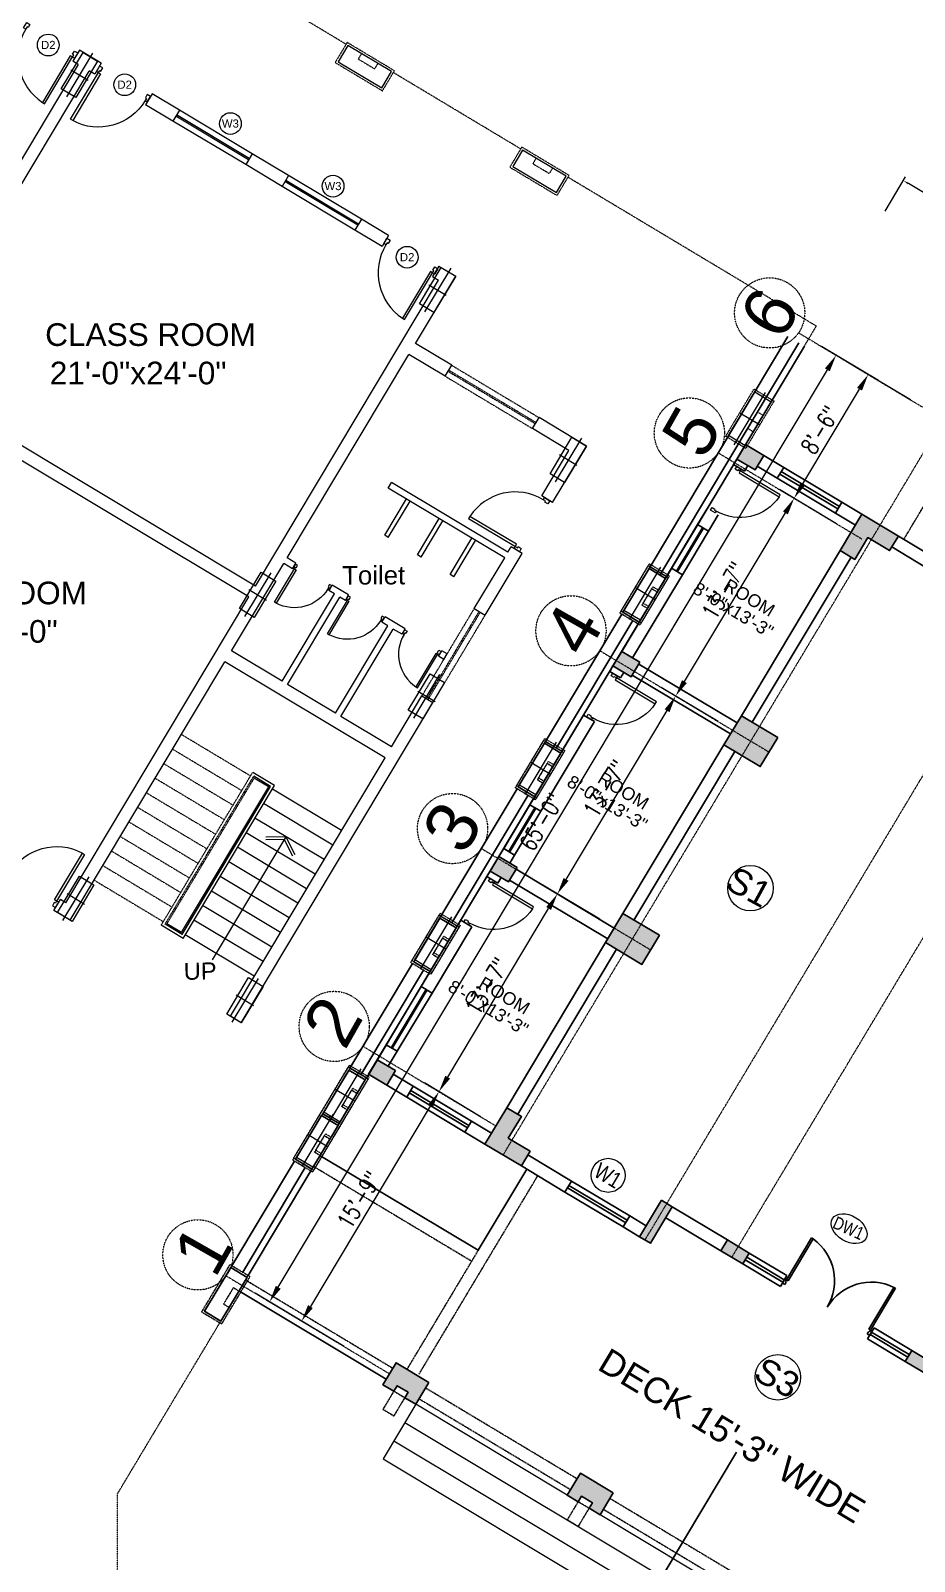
# Model space of a CAD drawing. Header units: inches. Extents: x -110725 to 51121, y 8404 to 44825.
# Drawn here: x -36056 to -35431, y 23447 to 24529 of the extents above; entities that cross this region are included whole.
import ezdxf
from ezdxf.enums import TextEntityAlignment as Align

# ---------------------------------------------------------------- set-up
doc = ezdxf.new("R2010")
doc.units = ezdxf.units.IN
doc.header["$LTSCALE"] = 0.1
doc.header["$MEASUREMENT"] = 0
for name, pattern in [('CENTER', [2, 1.25, -0.25, 0.25, -0.25]), ('DASHED', [0.75, 0.5, -0.25]), ('DASHED2', [0.375, 0.25, -0.125])]:
    doc.linetypes.add(name, pattern=pattern)
doc.layers.get('0').update_dxf_attribs({"color": 1, "lineweight": 0})
doc.layers.get('Defpoints').update_dxf_attribs({"lineweight": 0})
for name, color, linetype, lineweight in [('CAR', 4, 'Continuous', 0), ('Col.', 4, 'Continuous', 0), ('dim', 252, 'Continuous', 0), ('DOOR', 32, 'Continuous', 0), ('FUR', 8, 'Continuous', 0), ('GRID', 8, 'CENTER', 0), ('h', 8, 'Continuous', 0), ('stair', 5, 'Continuous', 0), ('TEXT', 3, 'Continuous', 0), ('WALL', 7, 'Continuous', 0), ('WIN', 160, 'Continuous', 0)]:
    doc.layers.add(name, color=color, linetype=linetype, lineweight=lineweight)
for name, color, linetype in [('COL', 6, 'Continuous'), ('Column Hatch', 7, 'Continuous'), ('GF', 1, 'Continuous'), ('GFW', 5, 'Continuous')]:
    doc.layers.add(name, color=color, linetype=linetype)
doc.styles.add('ARIAL', font='arial.ttf')
doc.styles.add('as', font='arial.ttf')
doc.styles.add('ATIF', font='arial.ttf')
doc.styles.add('ROMANS', font='arial.ttf', dxfattribs={"width": 0.8, "height": 15})
doc.styles.add('WORKING', font='romans.shx', dxfattribs={"width": 0.75})
doc.dimstyles.new('1-8', dxfattribs={"dimtxt": 6, "dimasz": 6, "dimexe": 3, "dimexo": 1, "dimgap": 2, "dimtad": 1, "dimdec": 1, "dimzin": 3, "dimdsep": 46, "dimlunit": 4, "dimtxsty": 'WORKING', "dimcen": 2, "dimdle": 3, "dimadec": 0, "dimazin": 0, "dimtfac": 0.75, "dimtdec": 1, "dimtofl": 0, "dimtmove": 1, "dimatfit": 0, "dimfxl": 4, "dimtolj": 1, "dimtzin": 0, "dimlwd": -1, "dimlwe": -1, "dimarcsym": 1})

# ---------------------------------------------------------------- blocks, each defined once
blk = doc.blocks.new('D-1')
for points in [[(1.5, 34.85), (1.5, 1.85), (3, 1.85), (3, 34.85)], [(2.25, 0.38), (2.25, -1.88), (0, -1.88), (0, 1.88), (1.5, 1.88), (1.5, 0.38)], [(33.75, 0.38), (34.5, 0.38), (34.5, 1.88), (36, 1.88), (36, -1.88), (33.75, -1.88)]]:
    blk.add_lwpolyline(points, close=True)
blk.add_arc((1.5, 1.88), 33, 0, 87.39475)
blk = doc.blocks.new('44')
at = {"layer": 'Col.', "linetype": 'Continuous'}
blk.add_lwpolyline([(-24729.4, 37327.3), (-24729.4, 37339.3), (-24759.4, 37339.3), (-24759.4, 37327.3)], close=True, dxfattribs=at)
at = {"layer": 'dim', "linetype": 'Continuous'}
for p, q in [((-24744.4, 37340.5), (-24744.4, 37326.1)), ((-24762.4, 37333.3), (-24726.4, 37333.3))]:
    blk.add_line(p, q, dxfattribs=at)
blk = doc.blocks.new('ADF')
at = {"layer": 'Col.', "linetype": 'Continuous'}
blk.add_lwpolyline([(-24079.2, 38156.3), (-24090.8, 38163.2), (-24072.3, 38194.1), (-24060.7, 38187.2)], close=True, dxfattribs=at)
at = {"layer": 'dim', "linetype": 'Continuous'}
for p, q in [((-24086.8, 38156.7), (-24064.6, 38193.7)), ((-24082.7, 38179.4), (-24068.8, 38171))]:
    blk.add_line(p, q, dxfattribs=at)
blk = doc.blocks.new('A$C266513BC')
at = {"layer": 'WALL'}
for p, q in [((0, 52.1), (12.5, 58.5)), ((2, 50.9), (13.5, 56.7)), ((0, 52.1), (86.9, 0)), ((0, 52.1), (0.3, 38)), ((2, 50.9), (2.3, 38))]:
    blk.add_line(p, q, dxfattribs=at)
blk = doc.blocks.new('1414')
at = {"lineweight": -3}
for p, q in [((0, 0), (0, -27.81)), ((1.09, -27.81), (1.09, 0)), ((54.59, -27.81), (54.59, 0)), ((55.69, 0), (55.69, -27.81)), ((-1.09, -30.53), (-1.09, -27.8)), ((-1.09, -27.8), (0, -27.8)), ((0.55, -30.53), (-1.09, -30.53)), ((0, -27.8), (0, -28.89)), ((0, -27.81), (1.09, -27.81)), ((0, -28.89), (0.55, -28.89)), ((0.55, -28.89), (0.55, -30.53)), ((55.69, -27.81), (54.59, -27.81)), ((55.14, -28.89), (55.14, -30.53)), ((55.69, -28.89), (55.14, -28.89)), ((55.14, -30.53), (56.78, -30.53)), ((55.69, -27.8), (55.69, -28.89)), ((56.78, -27.8), (55.69, -27.8)), ((56.78, -30.53), (56.78, -27.8))]:
    blk.add_line(p, q, dxfattribs=at)
for points in [[(0, 0), (1.09, 0)], [(55.69, 0), (54.59, 0)]]:
    blk.add_lwpolyline(points, dxfattribs=at)
for centre, start, end in [((-1.41, -29.15), 0, 85.0896), ((57.1, -29.15), 94.9104, 180)]:
    blk.add_arc(centre, 29.25, start, end, dxfattribs=at)
blk = doc.blocks.new('*D3009')
at = {"layer": 'Defpoints', "color": 0, "transparency": 16777216}
for p in [(-35438.9, 24422.8), (-35452.3, 24400.4), (-35357.1, 24343.3)]:
    blk.add_point(p, dxfattribs=at)
at = {"layer": 'dim', "color": 0, "transparency": 16777216}
for p, q in [((-35451.8, 24401.2), (-35437.3, 24425.4)), ((-35347.1, 24367.8), (-35435.4, 24420.8)), ((-35356.6, 24344.2), (-35342.1, 24368.4))]:
    blk.add_line(p, q, dxfattribs=at)
for points in [[(-35435.1, 24421.3), (-35435.8, 24420.2), (-35438.9, 24422.8)], [(-35346.7, 24368.4), (-35347.4, 24367.3), (-35343.6, 24365.8)]]:
    blk.add_solid(points, dxfattribs=at)
at = {"layer": 'dim', "color": 0, "transparency": 16777216, "insert": (-35387.5, 24400.6), "char_height": 9, "attachment_point": 5, "rotation": 329.0806, "style": 'WORKING'}
blk.add_mtext('\\A1;9\'-3"', dxfattribs=at)
blk = doc.blocks.new('*D3010')
at = {"layer": 'Defpoints', "color": 0, "transparency": 16777216}
for p in [(-35463.8, 24285.7), (-35423.5, 24261.6), (-35475.9, 24174.1)]:
    blk.add_point(p, dxfattribs=at)
at = {"layer": 'dim', "color": 0, "transparency": 16777216}
for p, q in [((-35433.8, 24267.8), (-35474.1, 24291.9)), ((-35510, 24208.5), (-35470, 24275.4)), ((-35486.2, 24180.2), (-35526.5, 24204.4))]:
    blk.add_line(p, q, dxfattribs=at)
for points in [[(-35471.7, 24276.4), (-35468.2, 24274.4), (-35463.8, 24285.7)], [(-35511.7, 24209.5), (-35508.3, 24207.5), (-35516.2, 24198.2)]]:
    blk.add_solid(points, dxfattribs=at)
at = {"layer": 'dim', "color": 0, "transparency": 16777216, "insert": (-35497.8, 24246.6), "char_height": 12, "attachment_point": 5, "rotation": 59.0806, "style": 'WORKING'}
blk.add_mtext('\\A1;8\'-6"', dxfattribs=at)
blk = doc.blocks.new('*D3011')
at = {"layer": 'Defpoints', "color": 0, "transparency": 16777216}
for p in [(-35516.2, 24198.2), (-35475.9, 24174.1), (-35559.7, 24034.2)]:
    blk.add_point(p, dxfattribs=at)
at = {"layer": 'dim', "color": 0, "transparency": 16777216}
for p, q in [((-35486.2, 24180.2), (-35526.5, 24204.4)), ((-35593.8, 24068.7), (-35522.4, 24187.9)), ((-35570, 24040.4), (-35610.2, 24064.5))]:
    blk.add_line(p, q, dxfattribs=at)
for points in [[(-35524.1, 24188.9), (-35520.6, 24186.9), (-35516.2, 24198.2)], [(-35595.5, 24069.7), (-35592.1, 24067.6), (-35600, 24058.4)]]:
    blk.add_solid(points, dxfattribs=at)
at = {"layer": 'dim', "color": 0, "transparency": 16777216, "insert": (-35565.9, 24133), "char_height": 12, "attachment_point": 5, "rotation": 59.0806, "style": 'WORKING'}
blk.add_mtext('\\A1;13\'-7"', dxfattribs=at)
blk = doc.blocks.new('*D3012')
at = {"layer": 'Defpoints', "color": 0, "transparency": 16777216}
for p in [(-35600, 24058.4), (-35559.7, 24034.2), (-35643.4, 23894.4)]:
    blk.add_point(p, dxfattribs=at)
at = {"layer": 'dim', "color": 0, "transparency": 16777216}
for p, q in [((-35570, 24040.4), (-35610.2, 24064.5)), ((-35677.5, 23928.8), (-35606.1, 24048.1)), ((-35653.7, 23900.6), (-35694, 23924.7))]:
    blk.add_line(p, q, dxfattribs=at)
for points in [[(-35607.8, 24049.1), (-35604.4, 24047), (-35600, 24058.4)], [(-35679.3, 23929.8), (-35675.8, 23927.8), (-35683.7, 23918.5)]]:
    blk.add_solid(points, dxfattribs=at)
at = {"layer": 'dim', "color": 0, "transparency": 16777216, "insert": (-35649.7, 23993.1), "char_height": 12, "attachment_point": 5, "rotation": 59.0806, "style": 'WORKING'}
blk.add_mtext('\\A1;13\'-7"', dxfattribs=at)
blk = doc.blocks.new('*D3013')
at = {"layer": 'Defpoints', "color": 0, "transparency": 16777216}
for p in [(-35683.7, 23918.5), (-35643.4, 23894.4), (-35727.2, 23754.6)]:
    blk.add_point(p, dxfattribs=at)
at = {"layer": 'dim', "color": 0, "transparency": 16777216}
for p, q in [((-35653.7, 23900.6), (-35694, 23924.7)), ((-35761.3, 23789), (-35689.9, 23908.2)), ((-35737.5, 23760.7), (-35777.8, 23784.9))]:
    blk.add_line(p, q, dxfattribs=at)
for points in [[(-35691.6, 23909.3), (-35688.2, 23907.2), (-35683.7, 23918.5)], [(-35763, 23790), (-35759.6, 23788), (-35767.5, 23778.7)]]:
    blk.add_solid(points, dxfattribs=at)
at = {"layer": 'dim', "color": 0, "transparency": 16777216, "insert": (-35733.4, 23853.3), "char_height": 12, "attachment_point": 5, "rotation": 59.0806, "style": 'WORKING'}
blk.add_mtext('\\A1;13\'-7"', dxfattribs=at)
blk = doc.blocks.new('*D3014')
at = {"layer": 'Defpoints', "color": 0, "transparency": 16777216}
for p in [(-35727.2, 23754.6), (-35864.6, 23616.6), (-35824.3, 23592.4)]:
    blk.add_point(p, dxfattribs=at)
at = {"layer": 'dim', "color": 0, "transparency": 16777216}
for p, q in [((-35737.5, 23760.7), (-35777.8, 23784.9)), ((-35773.6, 23768.4), (-35858.4, 23626.8)), ((-35834.6, 23598.6), (-35874.9, 23622.7))]:
    blk.add_line(p, q, dxfattribs=at)
for points in [[(-35775.3, 23769.4), (-35771.9, 23767.4), (-35767.5, 23778.7)], [(-35860.1, 23627.9), (-35856.7, 23625.8), (-35864.6, 23616.6)]]:
    blk.add_solid(points, dxfattribs=at)
at = {"layer": 'dim', "color": 0, "transparency": 16777216, "insert": (-35823.9, 23702.3), "char_height": 12, "attachment_point": 5, "rotation": 59.0806, "style": 'WORKING'}
blk.add_mtext('\\A1;15\'-9"', dxfattribs=at)
blk = doc.blocks.new('*D3015')
at = {"layer": 'Defpoints', "color": 0, "transparency": 16777216}
for p in [(-35486.5, 24299.3), (-35446.3, 24275.2), (-35847.1, 23606.1)]:
    blk.add_point(p, dxfattribs=at)
at = {"layer": 'dim', "color": 0, "transparency": 16777216}
for p, q in [((-35456.6, 24281.4), (-35496.8, 24305.5)), ((-35881.2, 23640.5), (-35492.7, 24289)), ((-35857.4, 23612.2), (-35897.6, 23636.3))]:
    blk.add_line(p, q, dxfattribs=at)
for points in [[(-35494.4, 24290.1), (-35491, 24288), (-35486.5, 24299.3)], [(-35882.9, 23641.5), (-35879.4, 23639.4), (-35887.3, 23630.2)]]:
    blk.add_solid(points, dxfattribs=at)
at = {"layer": 'dim', "color": 0, "transparency": 16777216, "insert": (-35694.8, 23969.4), "char_height": 12, "attachment_point": 5, "rotation": 59.0806, "style": 'WORKING'}
blk.add_mtext('\\A1;65\'-0"', dxfattribs=at)
blk = doc.blocks.new('D2')
for p, q in [((-3, 34.9), (-1.5, 34.9)), ((-3, 1.9), (-3, 34.9)), ((-1.5, 34.9), (-1.5, 1.9)), ((-34.5, 1.9), (-36, 1.9)), ((-36, 1.9), (-36, -1.9)), ((-34.5, 0.4), (-34.5, 1.9)), ((-33.8, 0.4), (-34.5, 0.4)), ((-33.8, -1.9), (-33.8, 0.4)), ((-1.5, 1.9), (-3, 1.9)), ((-2.2, 0.4), (-2.2, -1.9)), ((-1.5, 0.4), (-2.2, 0.4)), ((0, 1.9), (-1.5, 1.9)), ((-1.5, 1.9), (-1.5, 0.4)), ((0, -1.9), (0, 1.9)), ((-36, -1.9), (-33.8, -1.9)), ((-2.2, -1.9), (0, -1.9))]:
    blk.add_line(p, q)
blk.add_arc((-1.5, 1.9), 33, 92.6053, 180)

msp = doc.modelspace()

# ---------------------------------------------------------------- hatches: boundary and pattern name
at = {"layer": 'Column Hatch'}
for points in [[(-35550.58367, 24236.27762), (-35556.74965, 24225.98292), (-35543.88129, 24218.27545), (-35537.71531, 24228.57014)], [(-35625.32406, 24082.29898), (-35638.19242, 24090.00645), (-35644.3584, 24079.71176), (-35631.49004, 24072.00428)], [(-35527.78809, 24029.12103), (-35553.52498, 24044.53571), (-35565.85673, 24023.94619), (-35540.11983, 24008.53151)], [(-35712.16206, 23937.31465), (-35725.03042, 23945.02212), (-35731.1964, 23934.72743), (-35718.32804, 23927.01996)], [(-35611.54265, 23889.28479), (-35637.27954, 23904.69947), (-35649.61129, 23884.10996), (-35623.87439, 23868.69528)], [(-35798.22931, 23793.61716), (-35811.09768, 23801.32463), (-35817.26366, 23791.02994), (-35804.39529, 23783.32247)], [(-35774.65785, 23573.1887), (-35797.82076, 23587.0624), (-35807.06989, 23571.62046), (-35799.34892, 23566.99589), (-35797.03664, 23570.85638), (-35789.31567, 23566.23181), (-35791.62795, 23562.37132), (-35783.90698, 23557.74676)], [(-35667.43045, 23508.96344), (-35676.67959, 23493.5215), (-35668.95862, 23488.89694), (-35668.95856, 23488.89704), (-35666.64633, 23492.75742), (-35658.92536, 23488.13285), (-35661.23765, 23484.27237), (-35653.51668, 23479.6478), (-35644.26754, 23495.08974)]]:
    msp.add_hatch(color=256, dxfattribs=at).paths.add_polyline_path(points)
h = msp.add_hatch(color=256, dxfattribs=at)
h.dxf.hatch_style = 1
h.paths.add_polyline_path([(-35483.64419, 24161.20786), (-35473.34892, 24155.04161), (-35464.09708, 24170.48919), (-35448.65484, 24161.24055), (-35442.48422, 24171.53172), (-35468.22614, 24186.94977)])
h = msp.add_hatch(color=256, dxfattribs=at)
h.dxf.hatch_style = 1
h.paths.add_polyline_path([(-35719.48806, 23767.44401), (-35709.18867, 23761.27522), (-35718.43695, 23745.83433), (-35702.99443, 23736.58508), (-35709.16421, 23726.28404), (-35734.90612, 23741.7021)])
h = msp.add_hatch(color=256, dxfattribs=at)
h.dxf.hatch_style = 1
h.paths.add_polyline_path([(-35610.13126, 23701.94152), (-35602.41029, 23697.31696), (-35617.82551, 23671.58039), (-35625.54649, 23676.20496)])
h = msp.add_hatch(color=256, dxfattribs=at)
h.dxf.hatch_style = 1
h.paths.add_polyline_path([(-35563.37252, 23673.93575), (-35547.92529, 23664.68367), (-35552.54978, 23656.96265), (-35567.997, 23666.21473)])
h = msp.add_hatch(color=256, dxfattribs=at)
h.dxf.hatch_style = 1
h.paths.add_polyline_path([(-35417.53873, 23586.58897), (-35432.98595, 23595.84104), (-35437.61044, 23588.12002), (-35422.16322, 23578.86795)])

# ---------------------------------------------------------------- linework, layer by layer
at = {"layer": 'CAR', "linetype": 'Continuous'}
msp.add_circle((-33960.35096, 21924.4645, 27.16259), 11425.94255, dxfattribs=at)
at = {"layer": 'COL'}
for points in [[(-35537.71531, 24228.57014), (-35550.58367, 24236.27762), (-35556.74965, 24225.98292), (-35543.88129, 24218.27545)], [(-35625.32406, 24082.29898), (-35638.19242, 24090.00645), (-35644.3584, 24079.71176), (-35631.49004, 24072.00428)], [(-35527.78809, 24029.12103), (-35553.52498, 24044.53571), (-35565.85673, 24023.94619), (-35540.11983, 24008.53151)], [(-35712.16206, 23937.31465), (-35725.03042, 23945.02212), (-35731.1964, 23934.72743), (-35718.32804, 23927.01996)], [(-35611.54265, 23889.28479), (-35637.27954, 23904.69947), (-35649.61129, 23884.10996), (-35623.87439, 23868.69528)], [(-35798.22931, 23793.61716), (-35811.09768, 23801.32463), (-35817.26366, 23791.02994), (-35804.39529, 23783.32247)], [(-35718.43695, 23745.83433), (-35709.18798, 23761.27637), (-35719.48806, 23767.44401), (-35734.90612, 23741.7021), (-35709.16421, 23726.28404), (-35702.99443, 23736.58508)], [(-35610.13126, 23701.94152), (-35602.41029, 23697.31696), (-35617.82551, 23671.58039), (-35625.54649, 23676.20496)], [(-35774.65785, 23573.1887), (-35797.82076, 23587.0624), (-35807.06989, 23571.62046), (-35799.34892, 23566.99589), (-35797.03664, 23570.85638), (-35789.31567, 23566.23181), (-35791.62795, 23562.37132), (-35783.90698, 23557.74676)], [(-35644.26754, 23495.08974), (-35667.43045, 23508.96344), (-35676.67959, 23493.5215), (-35668.95862, 23488.89694), (-35666.64633, 23492.75742), (-35658.92536, 23488.13285), (-35661.23765, 23484.27237), (-35653.51668, 23479.6478)]]:
    msp.add_lwpolyline(points, close=True, dxfattribs=at)
at = {"layer": 'COL', "linetype": 'Continuous'}
msp.add_lwpolyline([(-35483.64419, 24161.20786), (-35473.34892, 24155.04161), (-35464.09708, 24170.48919), (-35448.65484, 24161.24055), (-35442.48422, 24171.53172), (-35468.22614, 24186.94977), (-35483.64419, 24161.20786)], dxfattribs=at)
for points in [[(-35625.76281, 24110.75887), (-35637.34434, 24117.6956), (-35618.8464, 24148.57968), (-35607.26487, 24141.64295)], [(-35699.75457, 23987.22257), (-35711.3361, 23994.15929), (-35692.83816, 24025.04337), (-35681.25663, 24018.10664)], [(-35773.74634, 23863.68626), (-35785.32786, 23870.62299), (-35766.82992, 23901.50706), (-35755.2484, 23894.57034)], [(-35819.60581, 23787.11949), (-35831.18734, 23794.05621), (-35849.68528, 23763.17214), (-35838.10375, 23756.23541)], [(-35857.37244, 23724.0645), (-35868.95397, 23731.00122), (-35850.45603, 23761.8853), (-35838.8745, 23754.94857)], [(-35563.37252, 23673.93575), (-35547.92529, 23664.68367), (-35552.54978, 23656.96265), (-35567.997, 23666.21473)], [(-35921.72986, 23616.61365), (-35933.31139, 23623.55037), (-35914.81345, 23654.43445), (-35903.23192, 23647.49772)], [(-35417.53873, 23586.58897), (-35432.98595, 23595.84104), (-35437.61044, 23588.12002), (-35422.16322, 23578.86795)]]:
    msp.add_lwpolyline(points, close=True, dxfattribs=at)
at = {"layer": 'dim', "linetype": 'Continuous'}
msp.add_line((-35845.16969, 23760.494), (-35844.39894, 23761.78083), dxfattribs=at)
at = {"layer": 'FUR', "linetype": 'DASHED2'}
msp.add_line((-35948.38566, 23918.5262), (-35947.52776, 23918.01236), dxfattribs=at)
at = {"layer": 'GF'}
for p, q in [((-35556.74965, 24225.98292), (-35559.0619, 24222.12241)), ((-35551.34088, 24217.49793), (-35559.0619, 24222.12241)), ((-35549.02864, 24221.35844), (-35551.34088, 24217.49793)), ((-35528.18459, 24212.3709), (-35542.33979, 24220.84912)), ((-35523.56011, 24220.09192), (-35537.71531, 24228.57014)), ((-35528.18459, 24212.3709), (-35523.56011, 24220.09192)), ((-35577.55984, 24191.23834), (-35584.49657, 24179.65681)), ((-35569.83882, 24186.61385), (-35576.77555, 24175.03232)), ((-35487.00582, 24187.70698), (-35482.38134, 24195.428)), ((-35472.85062, 24179.22876), (-35487.00582, 24187.70698)), ((-35468.22614, 24186.94977), (-35482.38134, 24195.428)), ((-35576.77555, 24175.03232), (-35584.49657, 24179.65681)), ((-35442.48389, 24171.53228), (-35411.74476, 24153.12115)), ((-35553.52477, 24044.53558), (-35483.64419, 24161.20786)), ((-35545.8037, 24039.91117), (-35475.92317, 24156.58338)), ((-35447.10837, 24163.81126), (-35416.36706, 24145.39882)), ((-35602.99451, 24148.77273), (-35638.19242, 24090.00645)), ((-35595.27349, 24144.14825), (-35630.4714, 24085.38197)), ((-35595.27349, 24144.14825), (-35602.99451, 24148.77273)), ((-35644.3584, 24079.71176), (-35646.67065, 24075.85125)), ((-35556.60563, 24039.39177), (-35626.09481, 24081.01214)), ((-35638.94963, 24071.22676), (-35646.67065, 24075.85125)), ((-35636.63738, 24075.08727), (-35638.94963, 24071.22676)), ((-35561.23012, 24031.67075), (-35630.71929, 24073.29112)), ((-35665.16859, 24044.96717), (-35703.14353, 23981.56438)), ((-35657.44757, 24040.34269), (-35695.42251, 23976.9399)), ((-35657.44757, 24040.34269), (-35665.16859, 24044.96717)), ((-35637.27933, 23904.69934), (-35565.85679, 24023.94609)), ((-35629.55826, 23900.07494), (-35558.13566, 24019.32179)), ((-35695.42251, 23976.9399), (-35703.14353, 23981.56438)), ((-35721.64147, 23950.68031), (-35725.03042, 23945.02212)), ((-35713.92045, 23946.05582), (-35721.64147, 23950.68031)), ((-35713.92045, 23946.05582), (-35717.3094, 23940.39764)), ((-35731.1964, 23934.72743), (-35733.50865, 23930.86692)), ((-35725.78763, 23926.24244), (-35733.50865, 23930.86692)), ((-35723.47538, 23930.10295), (-35725.78763, 23926.24244)), ((-35648.06812, 23886.68643), (-35717.55729, 23928.30679)), ((-35643.44363, 23894.40745), (-35712.93281, 23936.02781)), ((-35752.00659, 23899.98285), (-35780.09005, 23853.09483)), ((-35744.28557, 23895.35836), (-35772.36903, 23848.47035)), ((-35744.28557, 23895.35836), (-35752.00659, 23899.98285)), ((-35719.48806, 23767.44401), (-35649.61132, 23884.10991)), ((-35711.76705, 23762.81953), (-35641.89022, 23879.48555)), ((-35780.09005, 23853.09483), (-35772.36903, 23848.47035)), ((-35804.75397, 23811.91606), (-35811.09768, 23801.32463)), ((-35804.75397, 23811.91606), (-35797.03295, 23807.29158)), ((-35797.03295, 23807.29158), (-35803.37666, 23796.70015)), ((-35785.6156, 23782.56526), (-35799.77081, 23791.04348)), ((-35790.24009, 23774.84424), (-35804.39529, 23783.32247)), ((-35790.24009, 23774.84424), (-35785.61217, 23782.571)), ((-35749.06132, 23750.18032), (-35744.4334, 23757.90708)), ((-35730.28163, 23749.42312), (-35744.43684, 23757.90134)), ((-35734.90612, 23741.7021), (-35749.06132, 23750.18032)), ((-35734.92748, 23741.71869), (-35734.92748, 23741.71869)), ((-35704.53484, 23734.0191), (-35673.67679, 23715.51947)), ((-35709.15714, 23726.29677), (-35678.29909, 23707.79714)), ((-35678.29909, 23707.79714), (-35673.67679, 23715.51947)), ((-35637.11334, 23683.14488), (-35632.49104, 23690.86721)), ((-35632.49104, 23690.86721), (-35620.89794, 23683.95717)), ((-35637.11334, 23683.14488), (-35625.52023, 23676.23484)), ((-35654.91611, 23360.01679), (-35557.07517, 23523.89414))]:
    msp.add_line(p, q, dxfattribs=at)
at = {"layer": 'GF', "linetype": 'Continuous'}
for p, q in [((-35567.997, 23666.21473), (-35607.0347, 23689.59626)), ((-35563.37252, 23673.93575), (-35602.41013, 23697.31723))]:
    msp.add_line(p, q, dxfattribs=at)
at = {"layer": 'GFW', "linetype": 'Continuous'}
for p, q in [((-35618.07565, 24149.86651), (-35520.5445, 24312.70407)), ((-35611.12538, 24143.95519), (-35512.82348, 24308.07959)), ((-35607.26487, 24141.64295), (-35508.96297, 24305.76735)), ((-35692.06741, 24026.33021), (-35638.11509, 24116.40876)), ((-35684.3464, 24021.70572), (-35630.39407, 24111.78428)), ((-35680.48589, 24019.39348), (-35626.53356, 24109.47204)), ((-35766.05918, 23902.7939), (-35712.10685, 23992.87246)), ((-35758.33816, 23898.16942), (-35704.38583, 23988.24797)), ((-35754.47765, 23895.85717), (-35700.52532, 23985.93573)), ((-35830.41659, 23795.34305), (-35786.09861, 23869.33615)), ((-35822.69558, 23790.71857), (-35778.37759, 23864.71167)), ((-35818.83507, 23788.40632), (-35774.51708, 23862.39942)), ((-35914.0427, 23655.72129), (-35869.72472, 23729.71439)), ((-35906.32168, 23651.0968), (-35862.0037, 23725.0899)), ((-35902.46117, 23648.78456), (-35858.14319, 23722.77766))]:
    msp.add_line(p, q, dxfattribs=at)
at = {"layer": 'GFW', "linetype": 'DASHED'}
for p, q in [((-35438.64005, 24169.23002), (-35381.60571, 24264.45656)), ((-35856.25054, 23725.93559), (-35744.30952, 23658.88712)), ((-35697.59464, 23719.36497), (-35781.60798, 23579.10023)), ((-35739.68495, 23666.60809), (-35790.09979, 23582.43783)), ((-35904.35308, 23645.62584), (-35800.13304, 23583.20191)), ((-35776.97014, 23569.3282), (-35669.74273, 23505.10296)), ((-35799.34892, 23566.99589), (-35807.05653, 23554.12761)), ((-35799.34892, 23566.99589), (-35791.62795, 23562.37132)), ((-35791.62795, 23562.37132), (-35799.33556, 23549.50304)), ((-35781.59471, 23561.60723), (-35674.3673, 23497.38199)), ((-35807.05653, 23554.12761), (-35799.33556, 23549.50304)), ((-35668.95856, 23488.89704), (-35676.66617, 23476.02875)), ((-35668.95856, 23488.89704), (-35661.23759, 23484.27247)), ((-35661.23759, 23484.27247), (-35668.9452, 23471.40419)), ((-35651.2044, 23483.50828), (-35543.97699, 23419.28304)), ((-35646.57983, 23491.22925), (-35539.35242, 23427.00401)), ((-35676.66617, 23476.02875), (-35668.9452, 23471.40419))]:
    msp.add_line(p, q, dxfattribs=at)
at = {"layer": 'GFW'}
for p, q in [((-35482.38855, 24195.41596), (-35523.55977, 24220.09247)), ((-35528.18662, 24212.37287), (-35487.0154, 24187.69635)), ((-35526.38729, 24215.37494), (-35485.21607, 24190.69842)), ((-35525.3591, 24217.09041), (-35484.18788, 24192.41389)), ((-35584.49657, 24179.65681), (-35602.99451, 24148.77273)), ((-35595.27349, 24144.14825), (-35576.77555, 24175.03232)), ((-35703.14353, 23981.56438), (-35721.64147, 23950.68031)), ((-35713.92045, 23946.05582), (-35695.42251, 23976.9399)), ((-35780.09005, 23853.09483), (-35804.75397, 23811.91606)), ((-35797.03295, 23807.29158), (-35772.36903, 23848.47035)), ((-35790.23346, 23774.85739), (-35749.06224, 23750.18087)), ((-35788.43935, 23777.85402), (-35747.26813, 23753.17751)), ((-35787.41116, 23779.56949), (-35746.23994, 23754.89297)), ((-35785.60898, 23782.57841), (-35744.43776, 23757.90189)), ((-35635.31578, 23686.14801), (-35676.50153, 23710.80027)), ((-35634.2886, 23687.86409), (-35675.47435, 23712.51634)), ((-35673.67679, 23715.51947), (-35632.49104, 23690.86721)), ((-35637.11334, 23683.14488), (-35678.29909, 23707.79714)), ((-35525.96422, 23641.0393), (-35552.54961, 23656.96293)), ((-35550.7512, 23659.96555), (-35524.16577, 23644.0419)), ((-35549.72354, 23661.68133), (-35523.13809, 23645.75767)), ((-35547.92513, 23664.68395), (-35521.33965, 23648.76027)), ((-35525.96422, 23641.0393), (-35521.33965, 23648.76027)), ((-35464.19613, 23604.04346), (-35459.57165, 23611.76448)), ((-35437.61044, 23588.12002), (-35464.19613, 23604.04346)), ((-35462.39811, 23607.04542), (-35435.81259, 23591.12171)), ((-35461.37045, 23608.76121), (-35434.78492, 23592.83749)), ((-35432.98595, 23595.84104), (-35459.57165, 23611.76448))]:
    msp.add_line(p, q, dxfattribs=at)
at = {"layer": 'GFW', "linetype": 'DASHED2'}
for p, q in [((-35623.84271, 24122.72239), (-35616.90599, 24134.30392)), ((-35613.04548, 24131.99168), (-35616.90599, 24134.30392)), ((-35619.98221, 24120.41015), (-35623.84271, 24122.72239)), ((-35697.83448, 23999.18608), (-35690.89775, 24010.76761)), ((-35687.03724, 24008.45537), (-35690.89775, 24010.76761)), ((-35693.97397, 23996.87384), (-35697.83448, 23999.18608)), ((-35771.82624, 23875.64978), (-35764.88951, 23887.23131)), ((-35761.029, 23884.91906), (-35764.88951, 23887.23131)), ((-35767.96573, 23873.33753), (-35771.82624, 23875.64978)), ((-35836.18366, 23768.19893), (-35829.24693, 23779.78045)), ((-35825.38642, 23777.46821), (-35829.24693, 23779.78045)), ((-35832.32315, 23765.88668), (-35836.18366, 23768.19893)), ((-35855.45235, 23736.02801), (-35848.51562, 23747.60954)), ((-35844.65511, 23745.2973), (-35848.51562, 23747.60954)), ((-35851.59184, 23733.71577), (-35855.45235, 23736.02801)), ((-35919.80976, 23628.57716), (-35912.87304, 23640.15869)), ((-35909.01253, 23637.84645), (-35912.87304, 23640.15869)), ((-35915.94925, 23626.26492), (-35919.80976, 23628.57716))]:
    msp.add_line(p, q, dxfattribs=at)
at = {"layer": 'GFW', "color": 2}
for p, q in [((-35851.62589, 23733.6565), (-35739.68495, 23666.60809)), ((-35705.31376, 23723.99263), (-35739.68495, 23666.60809)), ((-35908.97756, 23637.90482), (-35804.75761, 23575.48094))]:
    msp.add_line(p, q, dxfattribs=at)
at = {"layer": 'GFW', "const_width": 2}
for points in [[(-35580.63606, 24177.34457), (-35599.134, 24146.46049)], [(-35699.28302, 23979.25214), (-35717.78096, 23948.36806)], [(-35776.22954, 23850.78259), (-35800.89346, 23809.60382)]]:
    msp.add_lwpolyline(points, dxfattribs=at)
at = {"layer": 'GFW', "linetype": 'DASHED2'}
for points in [[(-35625.24672, 24108.70129), (-35639.40192, 24117.17951), (-35619.36249, 24150.63726), (-35605.20729, 24142.15904)], [(-35699.23848, 23985.16498), (-35713.39369, 23993.64321), (-35693.35425, 24027.10096), (-35679.19905, 24018.62273)], [(-35773.23025, 23861.62868), (-35787.38545, 23870.1069), (-35767.34601, 23903.56465), (-35753.19081, 23895.08643)], [(-35921.21377, 23614.55606), (-35935.36897, 23623.03428), (-35915.32954, 23656.49203), (-35901.17434, 23648.01381)]]:
    msp.add_lwpolyline(points, close=True, dxfattribs=at)
for points in [[(-35837.58767, 23754.17783), (-35817.54823, 23787.63558), (-35831.70343, 23796.1138), (-35851.74287, 23762.65605)], [(-35836.81692, 23755.46466), (-35856.85635, 23722.00691), (-35871.01156, 23730.48514), (-35850.97212, 23763.94288)]]:
    msp.add_lwpolyline(points, dxfattribs=at)
at = {"layer": 'GRID'}
for p, q in [((-35722.03516, 23733.99307), (-35308.44679, 24424.51831)), ((-35621.686, 23673.89267), (-35208.09763, 24364.41792)), ((-35560.27339, 23661.58869), (-35157.47614, 24334.09713)), ((-35513.07451, 24315.22378), (-35393.9375, 24243.86697)), ((-35569.87423, 24230.34339), (-35468.21414, 24169.45433)), ((-35653.62965, 24090.50572), (-35533.95396, 24018.82627)), ((-35737.38421, 23950.66949), (-35617.70852, 23878.99004)), ((-35821.13616, 23810.83763), (-35727.19709, 23754.57306)), ((-35918.05443, 23648.58521), (-35802.44533, 23579.34143))]:
    msp.add_line(p, q, dxfattribs=at)
for centre in [(-35533.51619, 24329.28511), (-35590.31483, 24244.40629), (-35674.07251, 24104.56534), (-35757.82708, 23964.7291), (-35841.57871, 23824.89769), (-35937.96925, 23663.38331)]:
    msp.add_circle(centre, 24.81095, dxfattribs=at)
at = {"layer": 'stair', "linetype": 'DASHED2'}
for p, q in [((-35900.7736, 24001.9114), (-35949.67338, 24031.1998)), ((-35955.83936, 24020.90511), (-35906.93958, 23991.6167)), ((-35963.97489, 23896.3908), (-35899.2321, 24004.48507)), ((-35962.00534, 24010.61042), (-35913.10556, 23981.32201)), ((-35968.17132, 24000.31573), (-35919.27154, 23971.02732)), ((-35961.23145, 23897.07892), (-35898.54398, 24001.74162)), ((-35959.85972, 23897.42298), (-35898.19992, 24000.3699)), ((-35974.3373, 23990.02103), (-35925.43752, 23960.73263)), ((-35980.50328, 23979.72634), (-35931.6035, 23950.43794)), ((-35992.83525, 23959.13696), (-35943.93546, 23929.84855)), ((-35986.66926, 23969.43165), (-35937.76948, 23940.14324)), ((-35999.00123, 23948.84226), (-35950.10144, 23919.55386)), ((-35929.88771, 23949.41027), (-35929.02982, 23948.89644)), ((-36005.16721, 23938.54757), (-35956.26742, 23909.25917)), ((-36011.33319, 23928.25288), (-35962.4334, 23898.96447))]:
    msp.add_line(p, q, dxfattribs=at)
at = {"layer": 'stair'}
for p, q in [((-35883.79006, 23995.2361), (-35899.2321, 24004.48507)), ((-35949.56503, 23891.257), (-35887.90523, 23994.20392)), ((-35949.22097, 23889.88528), (-35886.53351, 23994.54798)), ((-35948.53285, 23887.14183), (-35883.79006, 23995.2361)), ((-35887.04734, 23993.69009), (-35899.05781, 24000.88373)), ((-35886.53351, 23994.54798), (-35898.54398, 24001.74162)), ((-35836.43177, 23963.37402), (-35885.33156, 23992.66243)), ((-35911.38977, 23980.29435), (-35910.53188, 23979.78052)), ((-35905.22379, 23990.58904), (-35904.3659, 23990.07521)), ((-35893.21332, 23983.3954), (-35894.07121, 23983.90923)), ((-35842.59775, 23953.07933), (-35891.49754, 23982.36773)), ((-35917.55575, 23969.99966), (-35916.69786, 23969.48583)), ((-35899.3793, 23973.10071), (-35900.23719, 23973.61454)), ((-35848.76373, 23942.78464), (-35897.66352, 23972.07304)), ((-35905.54528, 23962.80601), (-35906.40317, 23963.31984)), ((-35854.92971, 23932.48994), (-35903.8295, 23961.77835)), ((-35911.71126, 23952.51132), (-35912.56915, 23953.02515)), ((-35861.09569, 23922.19525), (-35909.99548, 23951.48366)), ((-35936.05369, 23939.11558), (-35935.1958, 23938.60175)), ((-35917.87724, 23942.21663), (-35918.73513, 23942.73046)), ((-35867.26167, 23911.90056), (-35916.16146, 23941.18897)), ((-35942.21967, 23928.82089), (-35941.36178, 23928.30706)), ((-35873.42765, 23901.60587), (-35922.32744, 23930.89427)), ((-35930.2092, 23921.62724), (-35931.06709, 23922.14108)), ((-35879.59363, 23891.31118), (-35928.49342, 23920.59958)), ((-35954.55164, 23908.2315), (-35953.69374, 23907.71767)), ((-35936.37518, 23911.33255), (-35937.23307, 23911.84638)), ((-35885.75961, 23881.01648), (-35934.6594, 23910.30489)), ((-35948.53285, 23887.14183), (-35963.97489, 23896.3908)), ((-35949.22097, 23889.88528), (-35961.23145, 23897.07892)), ((-35949.56503, 23891.257), (-35959.85972, 23897.42298)), ((-35942.54116, 23901.03786), (-35943.39905, 23901.55169)), ((-35891.92559, 23870.72179), (-35940.82538, 23900.0102)), ((-35898.09157, 23860.4271), (-35946.99136, 23889.7155)), ((-35783.90704, 23557.74666), (-35807.02912, 23519.14122)), ((-35676.67959, 23493.5215), (-35783.90704, 23557.74666)), ((-35791.61444, 23544.87811), (-35423.60653, 23324.45541)), ((-35799.32178, 23532.00966), (-35431.31414, 23311.58713)), ((-35807.02912, 23519.14122), (-35439.02093, 23298.71835)), ((-35546.28928, 23415.42255), (-35653.51668, 23479.6478))]:
    msp.add_line(p, q, dxfattribs=at)
at = {"layer": 'TEXT'}
for centre, radius in [((-36043.83029, 24518.66416, 27.16259), 7.69524), ((-35989.78655, 24490.58221, 27.16259), 7.69524), ((-35914.98812, 24463.11681, 27.16259), 7.69524), ((-35842.40464, 24418.89942, 27.16259), 7.69524), ((-35789.96258, 24368.63922, 27.16259), 7.69524), ((-35547.13032, 23922.55851), 16.08225), ((-35527.74117, 23576.82403), 16.08225)]:
    msp.add_circle(centre, radius, dxfattribs=at)
at = {"layer": 'TEXT', "linetype": 'Continuous'}
msp.add_circle((-35647.76717, 23719.60666), 12.02213, dxfattribs=at)
msp.add_ellipse((-35477.30892, 23681.8791), major_axis=(-11.75024, 7.17259), ratio=0.6622063124, dxfattribs=at)
at = {"layer": 'WALL'}
for p, q in [((-36021.82017, 24515.02735), (-36026.44465, 24507.30633)), ((-36006.37813, 24505.77838), (-36021.82017, 24515.02735)), ((-36022.58415, 24504.99408), (-36152.06973, 24288.80555)), ((-36144.34871, 24284.18106), (-36015.00201, 24500.13772)), ((-36022.58415, 24504.99408), (-36026.44465, 24507.30633)), ((-36011.00262, 24498.05736), (-36014.86313, 24500.3696)), ((-36006.37813, 24505.77838), (-36011.00262, 24498.05736)), ((-35970.34671, 24484.19744), (-35974.97119, 24476.47643)), ((-35951.04416, 24472.63623), (-35970.34671, 24484.19744)), ((-35955.66865, 24464.91521), (-35974.97119, 24476.47643)), ((-35951.04416, 24472.63623), (-35955.66865, 24464.91521)), ((-35899.5707, 24441.80633), (-35904.19518, 24434.08531)), ((-35873.83397, 24426.39138), (-35899.5707, 24441.80633)), ((-35878.45845, 24418.67036), (-35904.19518, 24434.08531)), ((-35873.83397, 24426.39138), (-35878.45845, 24418.67036)), ((-35822.36051, 24395.56148), (-35826.98499, 24387.84046)), ((-35803.05796, 24384.00027), (-35822.36051, 24395.56148)), ((-35807.68244, 24376.27925), (-35826.98499, 24387.84046)), ((-35803.05796, 24384.00027), (-35807.68244, 24376.27925)), ((-35767.52043, 24362.4001), (-35772.00604, 24354.91095)), ((-35767.52043, 24362.4001), (-35755.58389, 24355.25073)), ((-35897.2761, 24136.19754), (-35767.79051, 24352.38607)), ((-35784.10155, 24307.63778), (-35755.58389, 24355.25073)), ((-35772.00604, 24354.91095), (-35767.79051, 24352.38607)), ((-35758.36482, 24292.22283), (-35784.10155, 24307.63778)), ((-35874.91087, 24156.02295), (-35788.72603, 24299.91676)), ((-35762.9893, 24284.50181), (-35788.72603, 24299.91676)), ((-35897.2761, 24136.19754), (-36144.34871, 24284.18106)), ((-35762.9893, 24284.50181), (-35758.36482, 24292.22283)), ((-35901.90058, 24128.47652), (-36148.9732, 24276.46004)), ((-35701.22115, 24247.50593), (-35696.59666, 24255.22695)), ((-35663.13891, 24235.18751), (-35696.59666, 24255.22695)), ((-35675.48442, 24232.09098), (-35701.22115, 24247.50593)), ((-35694.75311, 24199.92007), (-35675.48442, 24232.09098)), ((-35687.03209, 24195.29558), (-35663.13891, 24235.18751)), ((-35803.31606, 24205.49547), (-35801.00382, 24209.35598)), ((-35718.64628, 24160.02814), (-35801.00382, 24209.35598)), ((-35805.86264, 24172.05126), (-35790.44769, 24197.78799)), ((-35720.95852, 24156.16763), (-35803.31606, 24205.49547)), ((-35687.03209, 24195.29558), (-35694.75311, 24199.92007)), ((-35803.28897, 24170.50977), (-35787.87402, 24196.2465)), ((-35782.69959, 24158.17781), (-35767.28464, 24183.91454)), ((-35780.12591, 24156.63631), (-35764.71096, 24182.37304)), ((-35803.28897, 24170.50977), (-35805.86264, 24172.05126)), ((-35759.53653, 24144.30435), (-35744.12158, 24170.04108)), ((-35756.96286, 24142.76286), (-35741.54791, 24168.49959)), ((-35868.69116, 24152.29767), (-35874.91087, 24156.02295)), ((-35780.12591, 24156.63631), (-35782.69959, 24158.17781)), ((-35742.47001, 24120.25214), (-35720.95852, 24156.16763)), ((-35734.74899, 24115.62765), (-35708.61302, 24159.26416)), ((-35718.64628, 24160.02814), (-35716.33404, 24163.88864)), ((-35708.61302, 24159.26416), (-35716.33404, 24163.88864)), ((-35914.219, 24090.39428), (-35877.22312, 24152.16244)), ((-35871.00341, 24148.43716), (-35877.22312, 24152.16244)), ((-35871.00341, 24148.43716), (-35868.69116, 24152.29767)), ((-35756.96286, 24142.76286), (-35759.53653, 24144.30435)), ((-35845.26668, 24133.02221), (-35842.95443, 24136.88272)), ((-35841.40617, 24130.70996), (-35845.26668, 24133.02221)), ((-35831.3729, 24129.94599), (-35842.95443, 24136.88272)), ((-36031.38617, 23912.28798), (-35901.90058, 24128.47652)), ((-35878.40205, 24068.94181), (-35841.40617, 24130.70996)), ((-35874.54154, 24066.62957), (-35837.54566, 24128.39772)), ((-35833.68515, 24126.08548), (-35837.54566, 24128.39772)), ((-35833.68515, 24126.08548), (-35831.3729, 24129.94599)), ((-35807.94842, 24110.67053), (-35805.63617, 24114.53104)), ((-35803.65896, 24108.10137), (-35807.94842, 24110.67053)), ((-35791.2665, 24105.92436), (-35805.63617, 24114.53104)), ((-35742.47001, 24120.25214), (-35734.74899, 24115.62765)), ((-35840.65484, 24046.33322), (-35803.65896, 24108.10137)), ((-35836.79433, 24044.02097), (-35799.79845, 24105.78913)), ((-35793.57874, 24102.06385), (-35799.79845, 24105.78913)), ((-35793.57874, 24102.06385), (-35791.2665, 24105.92436)), ((-35878.40205, 24068.94181), (-35914.219, 24090.39428)), ((-35767.84201, 24086.6489), (-35765.52977, 24090.50941)), ((-35761.66926, 24088.19716), (-35765.52977, 24090.50941)), ((-36028.28963, 23899.94248), (-35918.84348, 24082.67326)), ((-35805.60187, 24014.84748), (-35918.84348, 24082.67326)), ((-35763.9815, 24084.33665), (-35767.84201, 24086.6489)), ((-35763.9815, 24084.33665), (-35761.66926, 24088.19716)), ((-35840.65484, 24046.33322), (-35874.54154, 24066.62957)), ((-35800.97738, 24022.5685), (-35779.46589, 24058.48399)), ((-35779.46589, 24058.48399), (-35771.74487, 24053.8595)), ((-35907.327, 23827.49221), (-35771.74487, 24053.8595)), ((-35800.97738, 24022.5685), (-35836.79433, 24044.02097)), ((-35915.04802, 23832.11669), (-35805.60187, 24014.84748)), ((-36039.87116, 23906.8792), (-36035.24667, 23914.60022)), ((-36028.28963, 23899.94248), (-36039.87116, 23906.8792)), ((-36031.38617, 23912.28798), (-36035.24667, 23914.60022)), ((-35907.327, 23827.49221), (-35915.04802, 23832.11669))]:
    msp.add_line(p, q, dxfattribs=at)
at = {"layer": 'WALL', "elevation": 27.16259}
for points in [[(-35831.8979, 24518.42162), (-35838.83462, 24506.84009), (-35807.95055, 24488.34215), (-35801.01382, 24499.92368)], [(-35708.36159, 24444.42986), (-35715.29832, 24432.84833), (-35684.41424, 24414.35039), (-35677.47751, 24425.93192)]]:
    msp.add_lwpolyline(points, close=True, dxfattribs=at)
at = {"layer": 'WIN', "linetype": 'DASHED2'}
for p, q in [((-35822.24662, 24512.64101), (-35824.55886, 24508.78051)), ((-35824.55886, 24508.78051), (-35812.97734, 24501.84378)), ((-35810.66509, 24505.70429), (-35812.97734, 24501.84378)), ((-35698.71032, 24438.64925), (-35701.02256, 24434.78874)), ((-35701.02256, 24434.78874), (-35689.44103, 24427.85202)), ((-35687.12879, 24431.71252), (-35689.44103, 24427.85202)), ((-35762.9893, 24284.50181), (-35701.22115, 24247.50593)), ((-35760.93397, 24287.93338), (-35699.16582, 24250.9375)), ((-35760.42014, 24288.79127), (-35698.65199, 24251.79539)), ((-35758.36482, 24292.22283), (-35696.59666, 24255.22695)), ((-35549.06854, 24247.56501), (-35542.13181, 24259.14654)), ((-35538.2713, 24256.83429), (-35542.13181, 24259.14654)), ((-35545.20803, 24245.25277), (-35549.06854, 24247.56501)), ((-35623.0603, 24124.0287), (-35616.12358, 24135.61023)), ((-35612.26307, 24133.29799), (-35616.12358, 24135.61023)), ((-35619.19979, 24121.71646), (-35623.0603, 24124.0287)), ((-35779.46589, 24058.48399), (-35742.47001, 24120.25214)), ((-35776.03433, 24056.42866), (-35739.03845, 24118.19681)), ((-35775.17644, 24055.91483), (-35738.18056, 24117.68298)), ((-35771.74487, 24053.8595), (-35734.74899, 24115.62765)), ((-35697.05207, 24000.49239), (-35690.11534, 24012.07392)), ((-35686.25483, 24009.76168), (-35690.11534, 24012.07392)), ((-35693.19156, 23998.18015), (-35697.05207, 24000.49239)), ((-35771.04383, 23876.95609), (-35764.1071, 23888.53762)), ((-35760.24659, 23886.22537), (-35764.1071, 23888.53762)), ((-35767.18332, 23874.64384), (-35771.04383, 23876.95609)), ((-35835.40125, 23769.50524), (-35828.46452, 23781.08677)), ((-35824.60401, 23778.77452), (-35828.46452, 23781.08677)), ((-35831.54074, 23767.19299), (-35835.40125, 23769.50524)), ((-35854.66993, 23737.33432), (-35847.73321, 23748.91585)), ((-35843.8727, 23746.60361), (-35847.73321, 23748.91585)), ((-35850.80942, 23735.02208), (-35854.66993, 23737.33432))]:
    msp.add_line(p, q, dxfattribs=at)
at = {"layer": 'WIN'}
for p, q in [((-35902.13986, 24437.51688), (-35953.61332, 24468.34678)), ((-35901.62603, 24438.37477), (-35953.09949, 24469.20467)), ((-35899.5707, 24441.80633), (-35951.04416, 24472.63623)), ((-35904.19518, 24434.08531), (-35955.66865, 24464.91521)), ((-35822.36051, 24395.56148), (-35873.83397, 24426.39138)), ((-35826.98499, 24387.84046), (-35878.45845, 24418.67036)), ((-35824.92967, 24391.27202), (-35876.40313, 24422.10193)), ((-35824.41583, 24392.12992), (-35875.8893, 24422.95982))]:
    msp.add_line(p, q, dxfattribs=at)
at = {"layer": 'WIN', "linetype": 'DASHED2', "elevation": 27.16259}
for points in [[(-35833.18473, 24519.19237), (-35923.26329, 24573.1447)], [(-35709.64843, 24445.20061), (-35799.72698, 24499.15293)], [(-35994.95088, 23379.35539), (-35994.95088, 23494.36418), (-35500.48475, 24319.92255), (-35676.19068, 24425.16117)], [(-35836.80525, 23755.48414), (-35816.76582, 23788.94189), (-35830.92102, 23797.42011), (-35850.96046, 23763.96236)], [(-35836.03451, 23756.77097), (-35856.07394, 23723.31322), (-35870.22914, 23731.79145), (-35850.18971, 23765.2492)]]:
    msp.add_lwpolyline(points, dxfattribs=at)
for points in [[(-35832.41398, 24520.47921), (-35840.89221, 24506.324), (-35807.43446, 24486.28457), (-35798.95624, 24500.43977)], [(-35708.87768, 24446.48744), (-35717.3559, 24432.33224), (-35683.89815, 24412.29281), (-35675.41993, 24426.44801)], [(-35550.47255, 24233.54391), (-35564.62775, 24242.02213), (-35544.58831, 24275.47988), (-35530.43311, 24267.00166)], [(-35624.46431, 24110.0076), (-35638.61951, 24118.48582), (-35618.58008, 24151.94357), (-35604.42488, 24143.46535)], [(-35698.45607, 23986.47129), (-35712.61127, 23994.94952), (-35692.57184, 24028.40727), (-35678.41664, 24019.92904)], [(-35772.44784, 23862.93499), (-35786.60304, 23871.41321), (-35766.5636, 23904.87096), (-35752.4084, 23896.39274)]]:
    msp.add_lwpolyline(points, close=True, dxfattribs=at)

# ---------------------------------------------------------------- block references
at = {"layer": 'Col.', "linetype": 'Continuous', "xscale": -1, "rotation": 58.99999999994495}
for p in [(-16765.21021, -15940.6547, 27.16259), (-16511.85929, -16092.71116, 27.16259), (-16419.41431, -16212.77438, 27.16259), (-16639.13466, -16308.16983, 27.16259), (-16519.74558, -16379.90603, 27.16259), (-16767.84948, -16523.07152, 27.16259), (-16648.15558, -16594.76189, 27.16259)]:
    msp.add_blockref('44', p, dxfattribs=at)
at = {"layer": 'dim', "linetype": 'Continuous'}
for p in [(-11471.80473, -13920.6949, 27.16259), (-11545.79649, -14044.23121, 27.16259), (-11619.78826, -14167.76752, 27.16259), (-11693.78002, -14291.30382, 27.16259), (-11777.40612, -14430.92559, 27.16259)]:
    msp.add_blockref('ADF', p, dxfattribs=at)
at = {"layer": 'dim', "linetype": 'Continuous', "xscale": -1, "rotation": 118.1612101234021}
msp.add_blockref('ADF', (9184.91893, 20567.67618, 27.16259), dxfattribs=at)
at = {"layer": 'DOOR'}
for name, p, xscale, yscale, zscale, rotation in [('D-1', (-36024.13241, 24511.16684, 27.16259), 1.166666666666689, 1.166666666666689, 1.166666666666689, 149.0806050618162), ('D-1', (-36008.69037, 24501.91787, 27.16259), -1.166666666666689, 1.166666666661229, 1.166666666661804, 149.0806050618203), ('D-1', (-35769.33878, 24358.55883, 27.16259), 1.166666666666689, 1.166666666666689, 1.166666666666689, 149.0806050618162), ('D-1', (-35712.47353, 24161.5764, 27.16259), 1.166666666666796, 1.166666666666796, 1.166666666666796, 59.08060506187179), ('D-1', (-35869.84714, 24150.36766, 27.16259), -0.8333333332868237, 0.8333333332829232, 0.833333333283334, 149.0806050618645), ('D-1', (-35832.52888, 24128.01598, 27.16259), -0.8333333332868237, 0.8333333332829232, 0.833333333283334, 149.0806050618645), ('D-1', (-35766.68574, 24088.5794, 27.16259), 0.8333333332868237, 0.8333333332868237, 0.8333333332868237, 149.0806050618718), ('D-1', (-36037.55892, 23910.73971, 27.16259), -1.166666666666689, 1.166666666661229, 1.166666666661804, 329.0806050618241), ('1414', (-35444.40767, 23639.73107), -1.244066283162314, 1.244066283147049, 1.244066283158624, 329.0814118115636)]:
    msp.add_blockref(name, p, dxfattribs=dict(at, xscale=xscale, yscale=yscale, zscale=zscale, rotation=rotation))
at = {"layer": 'DOOR', "xscale": -1, "rotation": 239.080605061888}
for p in [(-35555.20139, 24219.81017), (-35642.81014, 24073.53901), (-35729.64814, 23928.55468)]:
    msp.add_blockref('D2', p, dxfattribs=at)
at = {"layer": 'h', "linetype": 'Continuous', "rotation": 270}
msp.add_blockref('A$C266513BC', (-35927.85707, 23958.97025, 27.16259), dxfattribs=at)

# ---------------------------------------------------------------- texts
at = {"layer": 'TEXT', "style": 'ARIAL'}
for s, p in [('D2', (-36043.85532, 24518.71313)), ('D2', (-35989.81158, 24490.63118)), ('W3', (-35915.01315, 24463.16578)), ('W3', (-35842.42968, 24418.9484)), ('D2', (-35789.98762, 24368.6882))]:
    msp.add_text(s, height=5.76, dxfattribs=at).set_placement(p, align=Align.MIDDLE_CENTER)
at = {"layer": 'TEXT', "style": 'as'}
for s, p in [('CLASS ROOM', (-36046.04874, 24305.93673)), ('21\'-0"x24\'-0"', (-36042.77539, 24278.78625)), ('CLASS ROOM', (-36165.48161, 24123.30788)), ('21\'-0"x24\'-0"', (-36162.20826, 24096.1574))]:
    msp.add_text(s, height=16, dxfattribs=at).set_placement(p)
for s, height, rotation, p in [('Toilet', 13.053336, 0.23424412, (-35835.90812, 24137.20651)), ('8\'-0"x13\'-3"', 9, 329, (-35588.65969, 24131.79199)), ('ROOM', 9, 329, (-35566.94469, 24134.21387)), ('8\'-0"x13\'-3"', 9, 329, (-35677.76634, 23995.34573)), ('ROOM', 9, 329, (-35656.05133, 23997.76761)), ('UP', 12, 1.15363906, (-35947.93779, 23857.75842)), ('8\'-0"x13\'-3"', 9, 329, (-35761.97586, 23850.53634)), ('ROOM', 9, 329, (-35740.26085, 23852.95822)), ('DECK 15\'-3" WIDE ', 18, 329, (-35656.24649, 23582.86395))]:
    msp.add_text(s, height=height, rotation=rotation, dxfattribs=at).set_placement(p)
at = {"layer": 'TEXT', "linetype": 'Continuous', "style": 'ROMANS', "width": 0.8}
for s, height, rotation, p in [('W1', 11.25, 329, (-35658.8289, 23719.50703)), ('DW1', 9, 335.82917667, (-35489.68575, 23682.77628))]:
    msp.add_text(s, height=height, rotation=rotation, dxfattribs=at).set_placement(p)
at = {"layer": 'TEXT', "attachment_point": 1, "style": 'ATIF'}
for s, width, insert, char_height, rotation in [('6', 30.9854961, (-35556.27968, 24326.28171), 36, 60.36070751), ('5', 30.9854961, (-35611.60089, 24242.14606), 36, 60.36070751), ('4', 30.9854961, (-35695.35892, 24102.30531), 36, 60.36070751), ('3', 30.9854961, (-35780.85885, 23962.71416), 36, 60.36070751), ('\\pxqc;S1', 40.4611724, (-35561.57058, 23941.01151), 18, 331.47549871), ('2', 30.9854961, (-35865.37588, 23825.0577), 36, 60.36070751), ('1', 30.9854961, (-35957.33461, 23663.82023), 36, 60.36070751), ('\\pxqc;S3', 40.4611724, (-35541.69157, 23594.10517), 18, 331.47549871)]:
    msp.add_mtext_dynamic_manual_height_columns(s, width=width, gutter_width=15, heights=[0], dxfattribs=dict(at, insert=insert, char_height=char_height, rotation=rotation))

# ---------------------------------------------------------------- dimensions: what is measured, and where the dimension line sits
at = {"layer": 'dim'}
for p1, p2, distance, override, picture, middle in [((-35357.06925, 24343.33848), (-35452.29775, 24400.37535), -26.1614, {"dimtxt": 9, "dimasz": 4}, '*D3009', (-35387.46061, 24400.61218)), ((-35847.05564, 23606.06066), (-35446.26962, 24275.21116), 46.93232, {"dimtxt": 12, "dimasz": 12, "dimexe": 12, "dimexo": 12, "dimtmove": 1, "dimfxl": 4}, '*D3015', (-35694.76902, 23969.44911)), ((-35475.93516, 24174.07882), (-35423.52247, 24261.58681), 46.93232, {"dimtxt": 12, "dimasz": 12, "dimexe": 12, "dimexo": 12, "dimtmove": 1, "dimfxl": 4}, '*D3010', (-35497.83521, 24246.64602)), ((-35559.69085, 24034.24095), (-35475.93516, 24174.07882), 46.93235, {"dimtxt": 12, "dimasz": 12, "dimexe": 12, "dimexo": 12, "dimtmove": 1, "dimfxl": 4}, '*D3011', (-35565.9194, 24132.97314)), ((-35643.44525, 23894.40499), (-35559.69069, 24034.24122), 46.93235, {"dimtxt": 12, "dimasz": 12, "dimexe": 12, "dimexo": 12, "dimtmove": 1, "dimfxl": 4}, '*D3012', (-35649.67439, 23993.13632)), ((-35727.19709, 23754.57306), (-35643.44542, 23894.40472), 46.93235, {"dimtxt": 12, "dimasz": 12, "dimexe": 12, "dimexo": 12, "dimtmove": 1, "dimfxl": 4}, '*D3013', (-35733.42769, 23853.30207)), ((-35727.19709, 23754.57306), (-35824.30849, 23592.43631), -46.93235, {"dimtxt": 12, "dimasz": 12, "dimexe": 12, "dimexo": 12, "dimtmove": 1, "dimfxl": 4}, '*D3014', (-35823.85921, 23702.3179))]:
    dim = msp.add_aligned_dim(p1=p1, p2=p2, distance=distance, dimstyle='1-8', override=override, dxfattribs=at)
    dim.commit()
    dim.dimension.update_dxf_attribs({"geometry": picture, "text_midpoint": middle})

doc.saveas('drawing.dxf')
